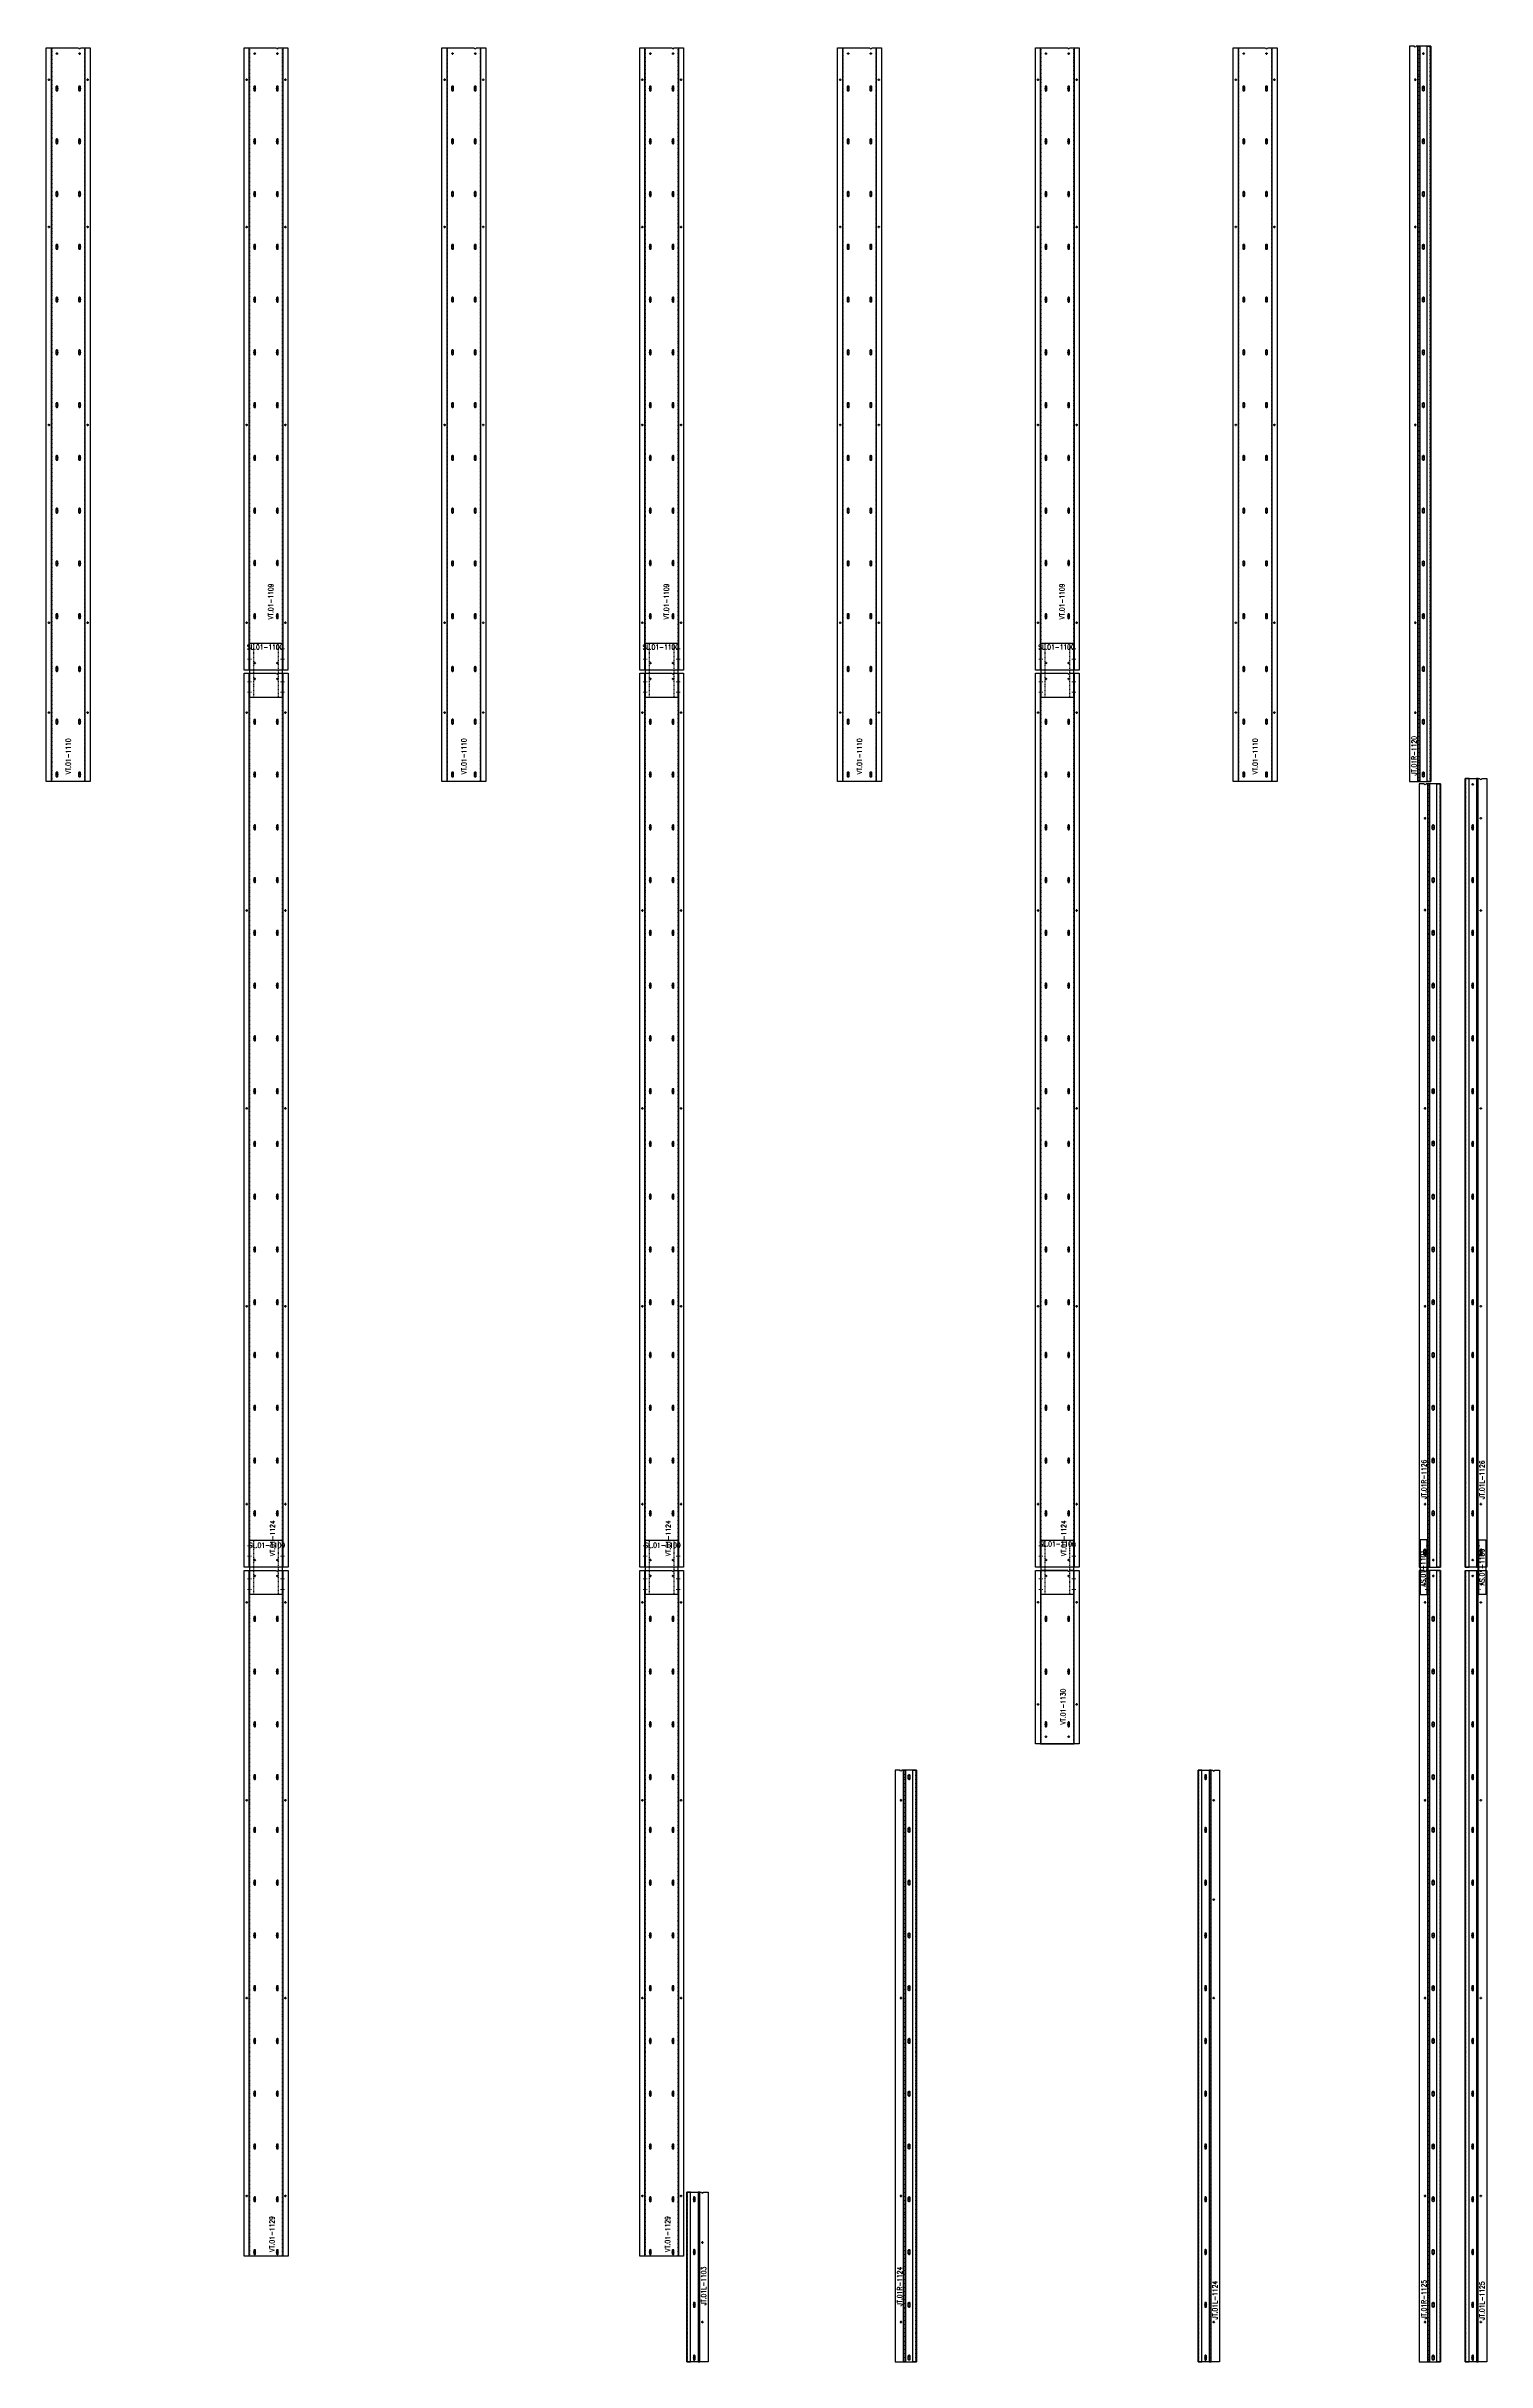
# Model space of a CAD drawing. Header units: inches. Extents: x 11737 to 18084, y -4365 to 1695.
# Drawn here: x 17161 to 17379.4, y -508.2 to -157.2 of the extents above; entities that cross this region are included whole.
import ezdxf

# ---------------------------------------------------------------- set-up
doc = ezdxf.new("R2010")
doc.units = ezdxf.units.IN
doc.header["$MEASUREMENT"] = 0
for name, pattern in [('NBK_Center', [0.541667, 0.333333, -0.0625, 0.083333, -0.0625]), ('NBK_Center2', [0.270833, 0.166667, -0.03125, 0.041667, -0.03125]), ('NBK_Hidden', [0.125, 0.083333, -0.041667]), ('NBK_Hidden2', [0.0625, 0.041667, -0.020833])]:
    doc.linetypes.add(name, pattern=pattern)
doc.layers.get('Defpoints').update_dxf_attribs({"color": 250, "lineweight": 0})
for name, color, linetype, lineweight in [('!Bracket', 11, 'Continuous', 25), ('!Clip - bent', 20, 'Continuous', 25), ('!Clip - bent @ 1', 20, 'Continuous', 25), ('!Dimension', 50, 'Continuous', 5), ('!Extrusion', 140, 'Continuous', 25), ('!Linetype_Center', 220, 'NBK_Center', 9), ('!Linetype_Center2', 222, 'NBK_Center2', 9), ('!Misc2', 252, 'NBK_Hidden2', 5)]:
    doc.layers.add(name, color=color, linetype=linetype, lineweight=lineweight)
doc.styles.add('Romans', font='romans.shx', dxfattribs={"width": 0.8})

# ---------------------------------------------------------------- blocks, each defined once
blk = doc.blocks.new('WEEP HOLE')
at = {"layer": '!Linetype_Center'}
for p, q in [((-0.22, 0.37), (0.22, 0.37)), ((0, 0.83), (0, -0.08))]:
    blk.add_line(p, q, dxfattribs=at)
at = {"color": 0}
blk.add_lwpolyline([(-0.14, 0.61), (-0.14, 0.14, 0.414214), (0, 0, 0.414214), (0.14, 0.14), (0.14, 0.61, 0.414214), (0, 0.75, 0.414214)], format="xyb", close=True, dxfattribs=at)
blk = doc.blocks.new('TAP HOLE_5mm')
at = {"layer": '!Linetype_Center2'}
for points in [[(-0.18, 0), (0.18, 0)], [(0, 0.18), (0, -0.18)]]:
    blk.add_lwpolyline(points, dxfattribs=at)
blk.add_circle((0, 0), 0.101)
blk = doc.blocks.new('VT.01-1110-')
at = {"layer": '!Extrusion'}
blk.add_lwpolyline([(3.33, 0), (-3.33, 0), (-3.33, 111.22), (1.58, 111.22, 1), (1.86, 111.22), (3.33, 111.22)], format="xyb", close=True, dxfattribs=at)
for points in [[(-2.54, 111.22), (1.58, 111.22)], [(1.86, 111.22), (2.54, 111.22), (2.54, 0), (-2.54, 0), (-2.54, 111.22), (1.58, 111.22)], [(1.86, 111.22), (2.54, 111.22)]]:
    blk.add_lwpolyline(points, dxfattribs=at)
at = {"layer": '!Extrusion', "linetype": 'NBK_Hidden'}
blk.add_lwpolyline([(1.86, 111.22), (2.46, 111.22), (2.46, 0), (-2.46, 0), (-2.46, 111.22), (1.58, 111.22)], dxfattribs=at)
at = {"layer": '!Extrusion', "rotation": 360}
for name, p in [('TAP HOLE_5mm', (-1.72, 110.35)), ('TAP HOLE_5mm', (1.72, 110.35)), ('TAP HOLE_5mm', (-2.93, 106.38)), ('WEEP HOLE', (-1.72, 104.68)), ('WEEP HOLE', (1.72, 104.68)), ('TAP HOLE_5mm', (2.93, 106.38)), ('WEEP HOLE', (-1.72, 96.68)), ('WEEP HOLE', (1.72, 96.68)), ('WEEP HOLE', (-1.72, 88.68)), ('WEEP HOLE', (1.72, 88.68)), ('TAP HOLE_5mm', (-2.93, 84.06)), ('WEEP HOLE', (-1.72, 80.68)), ('WEEP HOLE', (1.72, 80.68)), ('TAP HOLE_5mm', (2.93, 84.06)), ('WEEP HOLE', (-1.72, 72.68)), ('WEEP HOLE', (1.72, 72.68)), ('WEEP HOLE', (-1.72, 64.68)), ('WEEP HOLE', (1.72, 64.68)), ('WEEP HOLE', (-1.72, 56.68)), ('WEEP HOLE', (1.72, 56.68)), ('TAP HOLE_5mm', (-2.93, 54.06)), ('TAP HOLE_5mm', (2.93, 54.06)), ('WEEP HOLE', (-1.72, 48.68)), ('WEEP HOLE', (1.72, 48.68)), ('WEEP HOLE', (-1.72, 40.68)), ('WEEP HOLE', (1.72, 40.68)), ('WEEP HOLE', (-1.72, 32.68)), ('WEEP HOLE', (1.72, 32.68)), ('WEEP HOLE', (-1.72, 24.68)), ('WEEP HOLE', (1.72, 24.68)), ('TAP HOLE_5mm', (-2.93, 24.06)), ('TAP HOLE_5mm', (2.93, 24.06)), ('WEEP HOLE', (-1.72, 16.68)), ('WEEP HOLE', (1.72, 16.68)), ('TAP HOLE_5mm', (-2.93, 10.43)), ('TAP HOLE_5mm', (2.93, 10.43)), ('WEEP HOLE', (-1.72, 8.68)), ('WEEP HOLE', (1.72, 8.68)), ('WEEP HOLE', (-1.72, 0.68)), ('WEEP HOLE', (1.72, 0.68))]:
    blk.add_blockref(name, p, dxfattribs=at)
at = {"layer": 'Defpoints', "color": 1, "insert": (0, 3.81), "char_height": 0.75, "width": 1.65, "attachment_point": 5, "rotation": 90, "style": 'Romans'}
blk.add_mtext('VT.01-1110', dxfattribs=at)
blk = doc.blocks.new('SECTION CLEAR HOLE 1')
at = {"layer": '!Linetype_Center2'}
blk.add_line((-0.33, 0, 0), (0.26, 0, 0), dxfattribs=at)
at = {"layer": '!Misc2'}
blk.add_lwpolyline([(-0.12, 0.1), (0, 0.1), (0, -0.1), (-0.12, -0.1)], close=True, dxfattribs=at)
blk = doc.blocks.new('SLOTTED SECTION1')
at = {"layer": '!Linetype_Center2'}
blk.add_lwpolyline([(-0.24, 0), (0.12, 0)], dxfattribs=at)
at = {"layer": '!Misc2'}
blk.add_lwpolyline([(-0.12, 0.47), (0, 0.47), (0, -0.47), (-0.12, -0.47)], close=True, dxfattribs=at)
blk = doc.blocks.new('SLOTTED HOLE 1')
at = {"layer": '!Linetype_Center'}
for p, q in [((0, 0.55), (0, -0.55)), ((-0.22, 0), (0.22, 0))]:
    blk.add_line(p, q, dxfattribs=at)
at = {"color": 0}
blk.add_lwpolyline([(-0.14, 0.33), (-0.14, -0.33, 0.414214), (0, -0.47, 0.414214), (0.14, -0.33), (0.14, 0.33, 0.414214), (0, 0.47, 0.414214)], format="xyb", close=True, dxfattribs=at)
blk = doc.blocks.new('SL.01-1101')
at = {"layer": '!Bracket'}
for points in [[(4.65, -1.3), (4.65, -0.12), (-3.67, -0.12), (-3.67, -1.3)], [(-3.67, -1.3), (-3.67, -1.18), (4.65, -1.18), (4.65, -1.3)]]:
    blk.add_lwpolyline(points, close=True, dxfattribs=at)
at = {"layer": '!Dimension', "xscale": -1, "rotation": 270}
for name, p in [('SECTION CLEAR HOLE 1', (-2.88, -1.18)), ('SECTION CLEAR HOLE 1', (-1.3, -1.18)), ('SLOTTED SECTION1', (2.15, -1.18)), ('SLOTTED SECTION1', (3.73, -1.18))]:
    blk.add_blockref(name, p, dxfattribs=at)
at = {"layer": '!Extrusion', "xscale": -1, "rotation": 270}
blk.add_blockref('TAP HOLE_5mm', (-2.09, -0.83), dxfattribs=at)
at = {"layer": '!Extrusion', "linetype": 'NBK_Hidden', "xscale": -1, "rotation": 270}
blk.add_blockref('SLOTTED HOLE 1', (2.75, -0.83), dxfattribs=at)
at = {"layer": 'Defpoints', "color": 30, "insert": (0.32, -0.6), "char_height": 0.75, "width": 1.65, "attachment_point": 5, "style": 'Romans'}
blk.add_mtext('AS.01-1101', dxfattribs=at)
blk = doc.blocks.new('JT.01R-1125-')
at = {"layer": '!Extrusion'}
blk.add_lwpolyline([(-3.25, 0), (0, 0), (0, 119.96), (-2.22, 119.96, -1), (-2.5, 119.96), (-3.25, 119.96)], format="xyb", close=True, dxfattribs=at)
for points in [[(-1.69, 119.96), (-1.69, 0), (-1.95, 0), (-1.95, 119.96)], [(0, 119.96), (0, 0), (-0.57, 0), (-0.57, 119.96)]]:
    blk.add_lwpolyline(points, close=True, dxfattribs=at)
at = {"layer": '!Extrusion', "linetype": 'NBK_Hidden'}
for points in [[(-1.87, 119.96), (-1.87, 0), (-1.95, 0), (-1.95, 119.96)], [(0, 119.96), (0, 0), (-0.08, 0), (-0.08, 119.96)]]:
    blk.add_lwpolyline(points, close=True, dxfattribs=at)
at = {"layer": '!Extrusion', "xscale": -1}
for name, p in [('TAP HOLE_5mm', (-1.13, 119.12)), ('TAP HOLE_5mm', (-2.36, 115.12)), ('WEEP HOLE', (-1.13, 112.25)), ('WEEP HOLE', (-1.13, 104.25)), ('WEEP HOLE', (-1.13, 96.25)), ('WEEP HOLE', (-1.13, 88.25)), ('TAP HOLE_5mm', (-2.36, 85.12)), ('WEEP HOLE', (-1.13, 80.25)), ('WEEP HOLE', (-1.13, 72.25)), ('WEEP HOLE', (-1.13, 64.25)), ('WEEP HOLE', (-1.13, 56.25)), ('TAP HOLE_5mm', (-2.36, 55.12)), ('WEEP HOLE', (-1.13, 48.25)), ('WEEP HOLE', (-1.13, 40.25)), ('WEEP HOLE', (-1.13, 32.25)), ('TAP HOLE_5mm', (-2.36, 25.12)), ('WEEP HOLE', (-1.13, 24.25)), ('WEEP HOLE', (-1.13, 16.25)), ('WEEP HOLE', (-1.13, 8.25)), ('TAP HOLE_5mm', (-2.36, 6)), ('WEEP HOLE', (-1.13, 0.24))]:
    blk.add_blockref(name, p, dxfattribs=at)
at = {"color": 144, "rotation": 90}
blk.add_blockref('SL.01-1101', (-3.25, 119.96), dxfattribs=at)
at = {"layer": 'Defpoints', "color": 5, "insert": (-2.54, 9.41), "char_height": 0.75, "width": 1.65, "attachment_point": 5, "rotation": 90, "style": 'Romans'}
blk.add_mtext('JT.01R-1125', dxfattribs=at)
blk = doc.blocks.new('AS.01-1100')
at = {"layer": '!Bracket'}
for points in [[(-1.3, 4.65), (-0.12, 4.65), (-0.12, -3.67), (-1.3, -3.67)], [(-1.3, -3.67), (-1.18, -3.67), (-1.18, 4.65), (-1.3, 4.65)]]:
    blk.add_lwpolyline(points, close=True, dxfattribs=at)
at = {"layer": '!Dimension'}
for name, p in [('SLOTTED SECTION1', (-1.18, 3.73)), ('SLOTTED SECTION1', (-1.18, 2.15)), ('SECTION CLEAR HOLE 1', (-1.18, -1.3)), ('SECTION CLEAR HOLE 1', (-1.18, -2.88))]:
    blk.add_blockref(name, p, dxfattribs=at)
at = {"layer": '!Extrusion', "linetype": 'NBK_Hidden'}
blk.add_blockref('SLOTTED HOLE 1', (-0.83, 2.75), dxfattribs=at)
at = {"layer": '!Extrusion', "rotation": 360}
blk.add_blockref('TAP HOLE_5mm', (-0.83, -2.09), dxfattribs=at)
at = {"layer": 'Defpoints', "color": 30, "insert": (-0.71, 0.49), "char_height": 0.75, "width": 1.65, "attachment_point": 5, "rotation": 90, "style": 'Romans'}
blk.add_mtext('AS.01-1100', dxfattribs=at)
blk = doc.blocks.new('JT.01L-1125')
at = {"layer": '!Extrusion', "linetype": 'NBK_Hidden'}
for points in [[(0, 119.96), (0, 0), (0.08, 0), (0.08, 119.96)], [(1.87, 119.96), (1.87, 0), (1.95, 0), (1.95, 119.96)]]:
    blk.add_lwpolyline(points, dxfattribs=at)
at = {"layer": '!Extrusion'}
blk.add_lwpolyline([(3.25, 0), (0, 0), (0, 119.96), (2.22, 119.96, 1), (2.5, 119.96), (3.25, 119.96)], format="xyb", close=True, dxfattribs=at)
for points in [[(0, 119.96), (0, 0), (0.57, 0), (0.57, 119.96)], [(1.69, 119.96), (1.69, 0), (1.95, 0), (1.95, 119.96)]]:
    blk.add_lwpolyline(points, dxfattribs=at)
at = {"layer": '!Dimension'}
blk.add_blockref('AS.01-1100', (3.25, 119.96), dxfattribs=at)
at = {"layer": '!Extrusion', "rotation": 360}
for name, p in [('TAP HOLE_5mm', (1.13, 119.12)), ('WEEP HOLE', (1.13, 112.25)), ('TAP HOLE_5mm', (2.36, 115.12)), ('WEEP HOLE', (1.13, 104.25)), ('TAP HOLE_5mm', (2.36, 85.12)), ('TAP HOLE_5mm', (2.36, 55.12)), ('TAP HOLE_5mm', (2.36, 25.12)), ('TAP HOLE_5mm', (2.36, 6))]:
    blk.add_blockref(name, p, dxfattribs=at)
at = {"layer": '!Extrusion'}
for p in [(1.13, 96.25), (1.13, 88.25), (1.13, 80.25), (1.13, 72.25), (1.13, 64.25), (1.13, 56.25), (1.13, 48.25), (1.13, 40.25), (1.13, 32.25), (1.13, 24.25), (1.13, 16.25), (1.13, 8.25), (1.13, 0.24)]:
    blk.add_blockref('WEEP HOLE', p, dxfattribs=at)
at = {"layer": 'Defpoints', "color": 2, "insert": (2.54, 9.24), "char_height": 0.75, "width": 1.65, "attachment_point": 5, "rotation": 90, "style": 'Romans'}
blk.add_mtext('JT.01L-1125', dxfattribs=at)
blk = doc.blocks.new('JT.01R-1124-')
at = {"layer": '!Extrusion'}
blk.add_lwpolyline([(0, 0), (0, 89.69), (-2.22, 89.69, -1), (-2.5, 89.69), (-3.25, 89.69), (-3.25, 0)], format="xyb", close=True, dxfattribs=at)
for points in [[(-1.95, 0), (-1.95, 89.69), (-1.69, 89.69), (-1.69, 0)], [(-0.57, 0), (-0.57, 89.69), (0, 89.69), (0, 0)]]:
    blk.add_lwpolyline(points, close=True, dxfattribs=at)
at = {"layer": '!Extrusion', "linetype": 'NBK_Hidden'}
for points in [[(-1.95, 0), (-1.95, 89.69), (-1.87, 89.69), (-1.87, 0)], [(-0.08, 0), (-0.08, 89.69), (0, 89.69), (0, 0)]]:
    blk.add_lwpolyline(points, close=True, dxfattribs=at)
at = {"layer": '!Extrusion', "xscale": -1}
for name, p in [('WEEP HOLE', (-1.13, 88.25)), ('TAP HOLE_5mm', (-2.36, 85.12)), ('WEEP HOLE', (-1.13, 80.25)), ('WEEP HOLE', (-1.13, 72.25)), ('WEEP HOLE', (-1.13, 64.25)), ('WEEP HOLE', (-1.13, 56.25)), ('TAP HOLE_5mm', (-2.36, 55.12)), ('WEEP HOLE', (-1.13, 48.25)), ('WEEP HOLE', (-1.13, 40.25)), ('WEEP HOLE', (-1.13, 32.25)), ('TAP HOLE_5mm', (-2.36, 25.12)), ('WEEP HOLE', (-1.13, 24.25)), ('WEEP HOLE', (-1.13, 16.25)), ('WEEP HOLE', (-1.13, 8.25)), ('TAP HOLE_5mm', (-2.36, 6)), ('WEEP HOLE', (-1.13, 0.24))]:
    blk.add_blockref(name, p, dxfattribs=at)
at = {"layer": 'Defpoints', "color": 5, "insert": (-2.54, 11.41), "char_height": 0.75, "width": 1.65, "attachment_point": 5, "rotation": 90, "style": 'Romans'}
blk.add_mtext('JT.01R-1124', dxfattribs=at)
blk = doc.blocks.new('JT.01L-1124')
at = {"layer": '!Extrusion'}
blk.add_lwpolyline([(0, 0), (0, 89.69), (2.22, 89.69, 1), (2.5, 89.69), (3.25, 89.69), (3.25, 0)], format="xyb", close=True, dxfattribs=at)
at = {"layer": '!Extrusion', "linetype": 'NBK_Hidden'}
for points in [[(0.08, 0), (0.08, 89.69), (0, 89.69), (0, 0)], [(1.95, 0), (1.95, 89.69), (1.87, 89.69), (1.87, 0)]]:
    blk.add_lwpolyline(points, close=True, dxfattribs=at)
at = {"layer": '!Extrusion'}
for points in [[(0.57, 0), (0.57, 89.69), (0, 89.69), (0, 0)], [(1.95, 0), (1.95, 89.69), (1.69, 89.69), (1.69, 0)]]:
    blk.add_lwpolyline(points, close=True, dxfattribs=at)
for p in [(1.13, 88.25), (1.13, 80.25), (1.13, 72.25), (1.13, 64.25), (1.13, 56.25), (1.13, 48.25), (1.13, 40.25), (1.13, 32.25), (1.13, 24.25), (1.13, 16.25), (1.13, 8.25), (1.13, 0.24)]:
    blk.add_blockref('WEEP HOLE', p, dxfattribs=at)
at = {"layer": '!Extrusion', "rotation": 360}
for p in [(2.36, 85.12), (2.36, 70.05), (2.36, 55.12), (2.36, 6)]:
    blk.add_blockref('TAP HOLE_5mm', p, dxfattribs=at)
at = {"layer": 'Defpoints', "color": 2, "insert": (2.54, 9.33), "char_height": 0.75, "width": 1.65, "attachment_point": 5, "rotation": 90, "style": 'Romans'}
blk.add_mtext('JT.01L-1124', dxfattribs=at)
blk = doc.blocks.new('JT.01R-1120-')
at = {"layer": '!Extrusion'}
blk.add_lwpolyline([(0, 0), (0, 111.45), (-2.22, 111.45, -1), (-2.5, 111.45), (-3.25, 111.45), (-3.25, 0)], format="xyb", close=True, dxfattribs=at)
for points in [[(-1.95, 0), (-1.95, 111.45), (-1.69, 111.45), (-1.69, 0)], [(-0.57, 0), (-0.57, 111.45), (0, 111.45), (0, 0)]]:
    blk.add_lwpolyline(points, close=True, dxfattribs=at)
at = {"layer": '!Extrusion', "linetype": 'NBK_Hidden'}
for points in [[(-1.95, 0), (-1.95, 111.45), (-1.87, 111.45), (-1.87, 0)], [(-0.08, 0), (-0.08, 111.45), (0, 111.45), (0, 0)]]:
    blk.add_lwpolyline(points, close=True, dxfattribs=at)
at = {"layer": '!Extrusion', "xscale": -1}
for name, p in [('TAP HOLE_5mm', (-1.13, 110.35)), ('TAP HOLE_5mm', (-2.36, 106.39)), ('WEEP HOLE', (-1.13, 104.68)), ('WEEP HOLE', (-1.13, 96.68)), ('WEEP HOLE', (-1.13, 88.68)), ('TAP HOLE_5mm', (-2.36, 84.06)), ('WEEP HOLE', (-1.13, 80.68)), ('WEEP HOLE', (-1.13, 72.68)), ('WEEP HOLE', (-1.13, 64.68)), ('WEEP HOLE', (-1.13, 56.68)), ('TAP HOLE_5mm', (-2.36, 54.06)), ('WEEP HOLE', (-1.13, 48.68)), ('WEEP HOLE', (-1.13, 40.68)), ('WEEP HOLE', (-1.13, 32.68)), ('WEEP HOLE', (-1.13, 24.68)), ('TAP HOLE_5mm', (-2.36, 24.06)), ('WEEP HOLE', (-1.13, 16.68)), ('TAP HOLE_5mm', (-2.36, 10.43)), ('WEEP HOLE', (-1.13, 8.68)), ('WEEP HOLE', (-1.13, 0.68))]:
    blk.add_blockref(name, p, dxfattribs=at)
at = {"layer": 'Defpoints', "color": 5, "insert": (-2.54, 3.9), "char_height": 0.75, "width": 1.65, "attachment_point": 5, "rotation": 90, "style": 'Romans'}
blk.add_mtext('JT.01R-1120', dxfattribs=at)
blk = doc.blocks.new('CLEAR SECTION HOLE')
at = {"layer": '!Linetype_Center2'}
blk.add_line((-0.33, 0), (0.26, 0), dxfattribs=at)
at = {"layer": '!Misc2'}
blk.add_lwpolyline([(-0.08, 0.1), (0, 0.1), (0, -0.1), (-0.08, -0.1)], close=True, dxfattribs=at)
blk = doc.blocks.new('VT.01-1130-')
at = {"layer": '!Extrusion'}
blk.add_lwpolyline([(-2.45, 30.9), (2.45, 30.9), (2.45, 22.64), (-2.45, 22.64)], close=True, dxfattribs=at)
at = {"layer": '!Extrusion', "linetype": 'NBK_Hidden2'}
blk.add_lwpolyline([(-1.86, 30.9), (1.86, 30.9), (1.86, 22.64), (-1.86, 22.64)], close=True, dxfattribs=at)
at = {"layer": '!Extrusion'}
blk.add_lwpolyline([(3.33, 0), (-3.33, 0), (-3.33, 26.31), (1.58, 26.31, 1), (1.86, 26.31), (3.33, 26.31)], format="xyb", close=True, dxfattribs=at)
blk.add_lwpolyline([(-2.54, 26.31), (1.58, 26.31), (-2.54, 26.31), (-2.54, 0), (2.54, 0), (2.54, 26.31), (1.86, 26.31), (2.54, 26.31)], dxfattribs=at)
at = {"layer": '!Extrusion', "linetype": 'NBK_Hidden'}
blk.add_lwpolyline([(1.86, 26.31), (2.46, 26.31), (2.46, 0), (-2.46, 0), (-2.46, 26.31), (1.58, 26.31)], dxfattribs=at)
at = {"layer": '!Dimension', "rotation": 360}
for p in [(-2.46, 25.01), (2.54, 25.01), (-2.46, 23.43), (2.54, 23.43)]:
    blk.add_blockref('CLEAR SECTION HOLE', p, dxfattribs=at)
at = {"layer": '!Extrusion', "rotation": 360}
for name, p in [('TAP HOLE_5mm', (-1.72, 25.47)), ('TAP HOLE_5mm', (1.72, 25.47)), ('TAP HOLE_5mm', (-2.93, 21.47)), ('TAP HOLE_5mm', (2.93, 21.47)), ('WEEP HOLE', (-1.72, 18.59)), ('WEEP HOLE', (1.72, 18.59)), ('WEEP HOLE', (-1.72, 10.59)), ('WEEP HOLE', (1.72, 10.59)), ('TAP HOLE_5mm', (-2.93, 6)), ('TAP HOLE_5mm', (2.93, 6)), ('WEEP HOLE', (-1.72, 2.59)), ('TAP HOLE_5mm', (-1.72, 1.09)), ('WEEP HOLE', (1.72, 2.59)), ('TAP HOLE_5mm', (1.72, 1.09))]:
    blk.add_blockref(name, p, dxfattribs=at)
at = {"layer": 'Defpoints', "color": 30, "insert": (0.03, 30.32), "char_height": 0.75, "width": 1.65, "attachment_point": 5, "style": 'Romans'}
blk.add_mtext('SL.01-1100', dxfattribs=at)
at = {"layer": 'Defpoints', "color": 1, "insert": (0.87, 5.65), "char_height": 0.75, "width": 1.65, "attachment_point": 5, "rotation": 90, "style": 'Romans'}
blk.add_mtext('VT.01-1130', dxfattribs=at)
blk = doc.blocks.new('VT.01-1129-')
at = {"layer": '!Extrusion'}
blk.add_lwpolyline([(-2.45, 108.55), (2.45, 108.55), (2.45, 100.29), (-2.45, 100.29)], close=True, dxfattribs=at)
at = {"layer": '!Extrusion', "linetype": 'NBK_Hidden2'}
blk.add_lwpolyline([(-1.86, 108.55), (1.86, 108.55), (1.86, 100.29), (-1.86, 100.29)], close=True, dxfattribs=at)
at = {"layer": '!Extrusion'}
blk.add_lwpolyline([(3.33, 0), (-3.33, 0), (-3.33, 103.96), (1.58, 103.96, 1), (1.86, 103.96), (3.33, 103.96)], format="xyb", close=True, dxfattribs=at)
for points in [[(-2.54, 103.96), (1.58, 103.96)], [(-2.54, 103.96), (1.58, 103.96)], [(1.86, 103.96), (2.54, 103.96), (2.54, 0), (-2.54, 0), (-2.54, 103.96), (1.58, 103.96)], [(-2.54, 103.96), (1.58, 103.96)], [(1.86, 103.96), (2.54, 103.96)], [(1.86, 103.96), (2.54, 103.96)], [(1.86, 103.96), (2.54, 103.96)]]:
    blk.add_lwpolyline(points, dxfattribs=at)
at = {"layer": '!Extrusion', "linetype": 'NBK_Hidden'}
blk.add_lwpolyline([(1.86, 103.96), (2.46, 103.96), (2.46, 0), (-2.46, 0), (-2.46, 103.96), (1.58, 103.96)], dxfattribs=at)
at = {"layer": '!Dimension', "rotation": 360}
for p in [(-2.46, 102.66), (2.54, 102.66), (-2.46, 101.08), (2.54, 101.08)]:
    blk.add_blockref('CLEAR SECTION HOLE', p, dxfattribs=at)
at = {"layer": '!Extrusion', "rotation": 360}
for name, p in [('TAP HOLE_5mm', (-1.72, 103.12)), ('TAP HOLE_5mm', (1.72, 103.12)), ('TAP HOLE_5mm', (-2.93, 99.12)), ('TAP HOLE_5mm', (2.93, 99.12)), ('WEEP HOLE', (-1.72, 96.25)), ('WEEP HOLE', (1.72, 96.25)), ('WEEP HOLE', (-1.72, 88.25)), ('WEEP HOLE', (1.72, 88.25)), ('WEEP HOLE', (-1.72, 80.25)), ('WEEP HOLE', (1.72, 80.25)), ('WEEP HOLE', (-1.72, 72.25)), ('WEEP HOLE', (1.72, 72.25)), ('TAP HOLE_5mm', (-2.93, 69.12)), ('TAP HOLE_5mm', (2.93, 69.12)), ('WEEP HOLE', (-1.72, 64.25)), ('WEEP HOLE', (1.72, 64.25)), ('WEEP HOLE', (-1.72, 56.25)), ('WEEP HOLE', (1.72, 56.25)), ('WEEP HOLE', (-1.72, 48.25)), ('WEEP HOLE', (1.72, 48.25)), ('TAP HOLE_5mm', (-2.93, 39.12)), ('WEEP HOLE', (-1.72, 40.25)), ('WEEP HOLE', (1.72, 40.25)), ('TAP HOLE_5mm', (2.93, 39.12)), ('WEEP HOLE', (-1.72, 32.25)), ('WEEP HOLE', (1.72, 32.25)), ('WEEP HOLE', (-1.72, 24.25)), ('WEEP HOLE', (1.72, 24.25)), ('WEEP HOLE', (-1.72, 16.25)), ('WEEP HOLE', (1.72, 16.25)), ('TAP HOLE_5mm', (-2.93, 9.12)), ('WEEP HOLE', (-1.72, 8.25)), ('WEEP HOLE', (1.72, 8.25)), ('TAP HOLE_5mm', (2.93, 9.12)), ('WEEP HOLE', (-1.72, 0.24)), ('WEEP HOLE', (1.72, 0.24))]:
    blk.add_blockref(name, p, dxfattribs=at)
at = {"layer": 'Defpoints', "color": 30, "insert": (0.12, 107.78), "char_height": 0.75, "width": 1.65, "attachment_point": 5, "style": 'Romans'}
blk.add_mtext('SL.01-1100', dxfattribs=at)
at = {"layer": 'Defpoints', "color": 1, "insert": (0.89, 3.36), "char_height": 0.75, "width": 1.65, "attachment_point": 5, "rotation": 90, "style": 'Romans'}
blk.add_mtext('VT.01-1129', dxfattribs=at)
blk = doc.blocks.new('SLOTTED SECTION HOLE')
at = {"layer": '!Linetype_Center2'}
blk.add_line((-0.33, 0), (0.26, 0), dxfattribs=at)
at = {"layer": '!Misc2'}
blk.add_lwpolyline([(-0.08, 0.47), (0, 0.47), (0, -0.47), (-0.08, -0.47)], close=True, dxfattribs=at)
blk = doc.blocks.new('VT.01-1109-')
at = {"layer": '!Extrusion'}
blk.add_lwpolyline([(-3.33, 0), (-3.33, 94.33), (1.58, 94.33, 1), (1.86, 94.33), (3.32, 94.33), (3.32, 0)], format="xyb", close=True, dxfattribs=at)
for points in [[(-2.54, 0), (-2.54, 94.33), (1.58, 94.33)], [(1.86, 94.33), (2.54, 94.33), (2.54, 0)]]:
    blk.add_lwpolyline(points, dxfattribs=at)
at = {"layer": '!Extrusion', "linetype": 'NBK_Hidden'}
for points in [[(-2.46, 0), (-2.46, 94.33), (1.58, 94.33)], [(1.86, 94.33), (2.46, 94.33), (2.46, 0)]]:
    blk.add_lwpolyline(points, dxfattribs=at)
at = {"layer": '!Dimension', "rotation": 360}
for p in [(-2.46, 3.23), (2.54, 3.23), (-2.46, 1.65), (2.54, 1.65)]:
    blk.add_blockref('SLOTTED SECTION HOLE', p, dxfattribs=at)
at = {"layer": '!Extrusion', "rotation": 360}
for name, p in [('TAP HOLE_5mm', (-1.72, 93.45)), ('TAP HOLE_5mm', (1.72, 93.45)), ('TAP HOLE_5mm', (-2.94, 89.49)), ('WEEP HOLE', (-1.72, 87.78)), ('WEEP HOLE', (1.72, 87.78)), ('TAP HOLE_5mm', (2.93, 89.49)), ('WEEP HOLE', (-1.72, 79.78)), ('WEEP HOLE', (1.72, 79.78)), ('WEEP HOLE', (-1.72, 71.78)), ('WEEP HOLE', (1.72, 71.78)), ('TAP HOLE_5mm', (-2.94, 67.16)), ('TAP HOLE_5mm', (2.93, 67.16)), ('WEEP HOLE', (-1.72, 63.78)), ('WEEP HOLE', (1.72, 63.78)), ('WEEP HOLE', (-1.72, 55.78)), ('WEEP HOLE', (1.72, 55.78)), ('WEEP HOLE', (-1.72, 47.78)), ('WEEP HOLE', (1.72, 47.78)), ('WEEP HOLE', (-1.72, 39.78)), ('WEEP HOLE', (1.72, 39.78)), ('TAP HOLE_5mm', (-2.94, 37.16)), ('TAP HOLE_5mm', (2.93, 37.16)), ('WEEP HOLE', (-1.72, 31.78)), ('WEEP HOLE', (1.72, 31.78)), ('WEEP HOLE', (-1.72, 23.78)), ('WEEP HOLE', (1.72, 23.78)), ('WEEP HOLE', (-1.72, 15.84)), ('WEEP HOLE', (1.72, 15.84)), ('TAP HOLE_5mm', (-2.94, 7.16)), ('WEEP HOLE', (-1.72, 7.78)), ('WEEP HOLE', (1.72, 7.78)), ('TAP HOLE_5mm', (2.93, 7.16)), ('TAP HOLE_5mm', (-1.72, 1.06)), ('TAP HOLE_5mm', (1.72, 1.06))]:
    blk.add_blockref(name, p, dxfattribs=at)
at = {"layer": 'Defpoints', "color": 1, "insert": (0.72, 10.38), "char_height": 0.75, "width": 1.65, "attachment_point": 5, "rotation": 90, "style": 'Romans'}
blk.add_mtext('VT.01-1109', dxfattribs=at)
blk = doc.blocks.new('VT.01-1124-')
at = {"layer": '!Extrusion'}
blk.add_lwpolyline([(-2.45, 140.09), (2.45, 140.09), (2.45, 131.83), (-2.45, 131.83)], close=True, dxfattribs=at)
at = {"layer": '!Extrusion', "linetype": 'NBK_Hidden2'}
blk.add_lwpolyline([(-1.86, 140.09), (1.86, 140.09), (1.86, 131.83), (-1.86, 131.83)], close=True, dxfattribs=at)
at = {"layer": '!Extrusion'}
blk.add_lwpolyline([(-3.33, 0), (-3.33, 135.5), (1.58, 135.5, 1), (1.86, 135.5), (3.33, 135.5), (3.33, 0)], format="xyb", close=True, dxfattribs=at)
for points in [[(-2.54, 0), (-2.54, 135.5), (1.58, 135.5)], [(1.86, 135.5), (2.54, 135.5), (2.54, 0)]]:
    blk.add_lwpolyline(points, dxfattribs=at)
at = {"layer": '!Extrusion', "linetype": 'NBK_Hidden'}
for points in [[(-2.46, 0), (-2.46, 135.5)], [(2.46, 135.5), (2.46, 0)]]:
    blk.add_lwpolyline(points, dxfattribs=at)
at = {"layer": '!Dimension', "rotation": 360}
for name, p in [('CLEAR SECTION HOLE', (-2.46, 134.2)), ('CLEAR SECTION HOLE', (2.54, 134.2)), ('CLEAR SECTION HOLE', (-2.46, 132.62)), ('CLEAR SECTION HOLE', (2.54, 132.62)), ('SLOTTED SECTION HOLE', (-2.46, 3.23)), ('SLOTTED SECTION HOLE', (2.54, 3.23)), ('SLOTTED SECTION HOLE', (-2.46, 1.65)), ('SLOTTED SECTION HOLE', (2.54, 1.65))]:
    blk.add_blockref(name, p, dxfattribs=at)
at = {"layer": '!Extrusion', "rotation": 360}
for name, p in [('TAP HOLE_5mm', (-1.72, 134.66)), ('TAP HOLE_5mm', (1.72, 134.66)), ('TAP HOLE_5mm', (-2.93, 129.54)), ('WEEP HOLE', (-1.72, 127.78)), ('WEEP HOLE', (1.72, 127.78)), ('TAP HOLE_5mm', (2.93, 129.54)), ('WEEP HOLE', (-1.72, 119.78)), ('WEEP HOLE', (1.72, 119.78)), ('WEEP HOLE', (-1.72, 111.78)), ('WEEP HOLE', (1.72, 111.78)), ('WEEP HOLE', (-1.72, 103.78)), ('WEEP HOLE', (1.72, 103.78)), ('TAP HOLE_5mm', (-2.93, 99.54)), ('TAP HOLE_5mm', (2.93, 99.54)), ('WEEP HOLE', (-1.72, 95.78)), ('WEEP HOLE', (1.72, 95.78)), ('WEEP HOLE', (-1.72, 87.78)), ('WEEP HOLE', (1.72, 87.78)), ('WEEP HOLE', (-1.72, 79.78)), ('WEEP HOLE', (1.72, 79.78)), ('WEEP HOLE', (-1.72, 71.78)), ('WEEP HOLE', (1.72, 71.78)), ('TAP HOLE_5mm', (-2.93, 69.54)), ('TAP HOLE_5mm', (2.93, 69.54)), ('WEEP HOLE', (-1.72, 63.78)), ('WEEP HOLE', (1.72, 63.78)), ('WEEP HOLE', (-1.72, 55.78)), ('WEEP HOLE', (1.72, 55.78)), ('WEEP HOLE', (-1.72, 47.78)), ('WEEP HOLE', (1.72, 47.78)), ('TAP HOLE_5mm', (-2.93, 39.54)), ('WEEP HOLE', (-1.72, 39.78)), ('WEEP HOLE', (1.72, 39.78)), ('TAP HOLE_5mm', (2.93, 39.54)), ('WEEP HOLE', (-1.72, 31.78)), ('WEEP HOLE', (1.72, 31.78)), ('WEEP HOLE', (-1.72, 23.78)), ('WEEP HOLE', (1.72, 23.78)), ('WEEP HOLE', (-1.72, 15.78)), ('WEEP HOLE', (1.72, 15.78)), ('TAP HOLE_5mm', (-2.93, 9.54)), ('WEEP HOLE', (-1.72, 7.78)), ('WEEP HOLE', (1.72, 7.78)), ('TAP HOLE_5mm', (2.93, 9.54)), ('TAP HOLE_5mm', (-1.72, 1.06)), ('TAP HOLE_5mm', (1.72, 1.06))]:
    blk.add_blockref(name, p, dxfattribs=at)
at = {"layer": 'Defpoints', "color": 30, "insert": (-0.12, 139.47), "char_height": 0.75, "width": 1.65, "attachment_point": 5, "style": 'Romans'}
blk.add_mtext('SL.01-1100', dxfattribs=at)
at = {"layer": 'Defpoints', "color": 1, "insert": (0.98, 4.37), "char_height": 0.75, "width": 1.65, "attachment_point": 5, "rotation": 90, "style": 'Romans'}
blk.add_mtext('VT.01-1124', dxfattribs=at)
blk = doc.blocks.new('JT.01R-1126-')
at = {"layer": '!Extrusion'}
blk.add_lwpolyline([(0, 0), (0, 118.73), (-2.22, 118.73, -1), (-2.5, 118.73), (-3.25, 118.73), (-3.25, 0)], format="xyb", close=True, dxfattribs=at)
for points in [[(-1.95, 0), (-1.95, 118.73), (-1.69, 118.73), (-1.69, 0)], [(-0.57, 0), (-0.57, 118.73), (0, 118.73), (0, 0)]]:
    blk.add_lwpolyline(points, close=True, dxfattribs=at)
at = {"layer": '!Extrusion', "linetype": 'NBK_Hidden'}
for points in [[(-1.95, 0), (-1.95, 118.73), (-1.87, 118.73), (-1.87, 0)], [(-0.08, 0), (-0.08, 118.73), (0, 118.73), (0, 0)]]:
    blk.add_lwpolyline(points, close=True, dxfattribs=at)
at = {"layer": '!Extrusion', "xscale": -1}
for name, p in [('TAP HOLE_5mm', (-2.36, 113.53)), ('WEEP HOLE', (-1.13, 111.78)), ('WEEP HOLE', (-1.13, 103.78)), ('TAP HOLE_5mm', (-2.36, 99.61)), ('WEEP HOLE', (-1.13, 95.78)), ('WEEP HOLE', (-1.13, 87.78)), ('WEEP HOLE', (-1.13, 79.78)), ('WEEP HOLE', (-1.13, 71.78)), ('TAP HOLE_5mm', (-2.36, 69.54)), ('WEEP HOLE', (-1.13, 63.84)), ('WEEP HOLE', (-1.13, 55.78)), ('WEEP HOLE', (-1.13, 47.78)), ('TAP HOLE_5mm', (-2.36, 39.54)), ('WEEP HOLE', (-1.13, 39.78)), ('WEEP HOLE', (-1.13, 31.78)), ('WEEP HOLE', (-1.13, 23.78)), ('WEEP HOLE', (-1.13, 15.78)), ('TAP HOLE_5mm', (-2.36, 9.54)), ('WEEP HOLE', (-1.13, 7.78)), ('TAP HOLE_5mm', (-1.13, 1.06))]:
    blk.add_blockref(name, p, dxfattribs=at)
at = {"layer": 'Defpoints', "color": 5, "insert": (-2.54, 13.3), "char_height": 0.75, "width": 1.65, "attachment_point": 5, "rotation": 90, "style": 'Romans'}
blk.add_mtext('JT.01R-1126', dxfattribs=at)
blk = doc.blocks.new('JT.01L-1103')
at = {"layer": '!Extrusion'}
blk.add_lwpolyline([(0, 25.69), (0, 0), (-3.25, 0), (-3.25, 25.69), (-1.02, 25.69, 1), (-0.75, 25.69)], format="xyb", close=True, dxfattribs=at)
for points in [[(-2.68, 25.69), (-3.25, 25.69), (-3.25, 0), (-2.68, 0)], [(-1.55, 0), (-1.3, 0), (-1.3, 25.69), (-1.55, 25.69)]]:
    blk.add_lwpolyline(points, close=True, dxfattribs=at)
at = {"layer": '!Extrusion', "linetype": 'NBK_Hidden'}
for points in [[(-3.25, 0), (-3.17, 0), (-3.17, 25.69), (-3.25, 25.69)], [(-1.38, 0), (-1.3, 0), (-1.3, 25.69), (-1.38, 25.69)]]:
    blk.add_lwpolyline(points, close=True, dxfattribs=at)
at = {"layer": '!Extrusion'}
for p in [(-2.12, 24.25), (-2.12, 16.25), (-2.12, 8.25), (-2.12, 0.24)]:
    blk.add_blockref('WEEP HOLE', p, dxfattribs=at)
at = {"layer": '!Extrusion', "rotation": 360}
for p in [(-0.89, 18.07), (-0.89, 6)]:
    blk.add_blockref('TAP HOLE_5mm', p, dxfattribs=at)
at = {"layer": 'Defpoints', "color": 2, "insert": (-0.71, 11.47), "char_height": 0.75, "width": 1.65, "attachment_point": 5, "rotation": 90, "style": 'Romans'}
blk.add_mtext('JT.01L-1103', dxfattribs=at)
blk = doc.blocks.new('JT.01L-1126')
at = {"layer": '!Extrusion'}
for points in [[(0.57, 0), (0.57, 119.53), (0, 119.53), (0, 0)], [(1.95, 0), (1.95, 119.53), (1.69, 119.53), (1.69, 0)]]:
    blk.add_lwpolyline(points, close=True, dxfattribs=at)
at = {"layer": '!Extrusion', "linetype": 'NBK_Hidden'}
for points in [[(0.08, 0), (0.08, 119.53), (0, 119.53), (0, 0)], [(1.95, 0), (1.95, 119.53), (1.87, 119.53), (1.87, 0)]]:
    blk.add_lwpolyline(points, close=True, dxfattribs=at)
at = {"layer": '!Extrusion'}
blk.add_lwpolyline([(0, 0), (0, 119.53), (2.22, 119.53, 1), (2.5, 119.53), (3.25, 119.53), (3.25, 0)], format="xyb", close=True, dxfattribs=at)
at = {"layer": '!Extrusion', "rotation": 360}
for name, p in [('TAP HOLE_5mm', (1.13, 118.65)), ('WEEP HOLE', (1.13, 111.78)), ('TAP HOLE_5mm', (2.36, 113.53)), ('WEEP HOLE', (1.13, 103.78)), ('TAP HOLE_5mm', (2.36, 99.54)), ('WEEP HOLE', (1.13, 95.78)), ('WEEP HOLE', (1.13, 87.78)), ('WEEP HOLE', (1.13, 79.78)), ('WEEP HOLE', (1.13, 71.78)), ('TAP HOLE_5mm', (2.36, 69.54)), ('WEEP HOLE', (1.13, 63.78)), ('WEEP HOLE', (1.13, 55.78)), ('WEEP HOLE', (1.13, 47.78)), ('WEEP HOLE', (1.13, 39.78)), ('TAP HOLE_5mm', (2.36, 39.54)), ('WEEP HOLE', (1.13, 31.78)), ('WEEP HOLE', (1.13, 23.78)), ('WEEP HOLE', (1.13, 15.78)), ('WEEP HOLE', (1.13, 7.78)), ('TAP HOLE_5mm', (2.36, 9.54)), ('TAP HOLE_5mm', (1.13, 1.06))]:
    blk.add_blockref(name, p, dxfattribs=at)
at = {"layer": 'Defpoints', "color": 2, "insert": (2.54, 13.24), "char_height": 0.75, "width": 1.65, "attachment_point": 5, "rotation": 90, "style": 'Romans'}
blk.add_mtext('JT.01L-1126', dxfattribs=at)

msp = doc.modelspace()

# ---------------------------------------------------------------- block references
at = {"layer": '!Clip - bent', "color": 2, "rotation": 360}
for name, p in [('VT.01-1110-', (17164.31009, -268.60147)), ('VT.01-1109-', (17194.31009, -251.70767)), ('VT.01-1110-', (17224.31009, -268.60147)), ('VT.01-1109-', (17254.31009, -251.70767)), ('VT.01-1110-', (17284.31009, -268.60147)), ('VT.01-1109-', (17314.31009, -251.70767)), ('VT.01-1110-', (17344.31009, -268.60147))]:
    msp.add_blockref(name, p, dxfattribs=at)
at = {"layer": '!Clip - bent'}
for name, p in [('JT.01R-1120-', (17370.95486, -268.60285)), ('VT.01-1129-', (17194.31009, -492.16978)), ('VT.01-1129-', (17254.31009, -492.16978)), ('VT.01-1130-', (17314.31009, -414.51582)), ('JT.01R-1125-', (17372.44278, -508.16978)), ('JT.01L-1125', (17376.17901, -508.16978)), ('JT.01L-1124', (17335.66514, -508.16978))]:
    msp.add_blockref(name, p, dxfattribs=at)
at = {"layer": '!Clip - bent', "color": 2}
for p in [(17194.31009, -387.70767), (17254.31009, -387.70767), (17314.31009, -387.70767)]:
    msp.add_blockref('VT.01-1124-', p, dxfattribs=at)
at = {"layer": '!Clip - bent @ 1'}
msp.add_blockref('JT.01R-1124-', (17292.95486, -508.16978), dxfattribs=at)
at = {"layer": '!Dimension'}
msp.add_blockref('JT.01L-1103', (17261.37418, -508.16978), dxfattribs=at)
at = {"color": 1}
for name, p in [('JT.01R-1126-', (17372.44278, -387.70767)), ('JT.01L-1126', (17376.17901, -387.70767))]:
    msp.add_blockref(name, p, dxfattribs=at)

doc.saveas('drawing.dxf')
